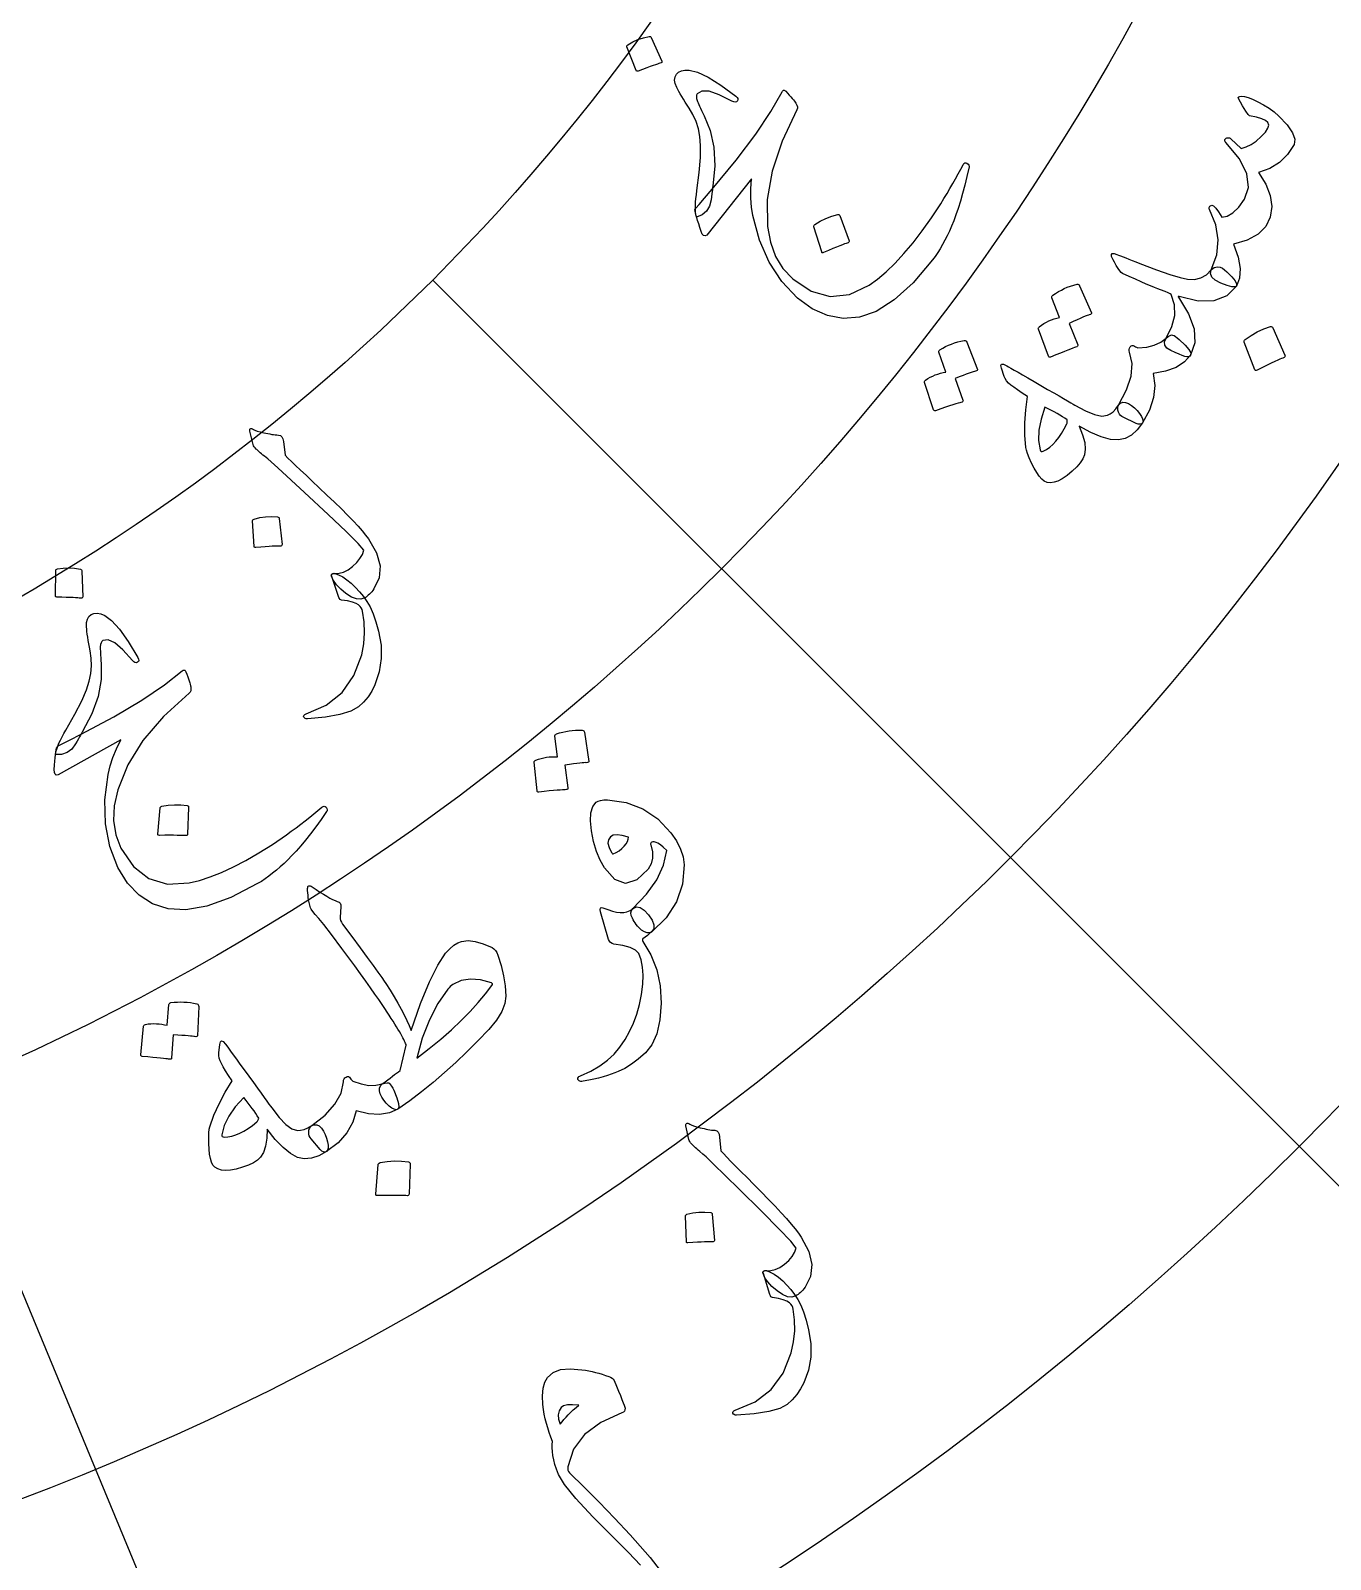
# Model space of a CAD drawing. Header units: millimetres. Extents: x -65 to 65, y -65 to 84.
# Drawn here: x 11.07 to 25.25, y -29.42 to -12.73 of the extents above; entities that cross this region are included whole.
import ezdxf

# ---------------------------------------------------------------- set-up
doc = ezdxf.new("R2010")
doc.units = ezdxf.units.MM
for name, color, linetype in [('ENGRAVE', 7, 'Continuous'), ('ENGRAVE_FINE', 8, 'Continuous'), ('GUIDE', 3, 'Continuous'), ('TEXT', 5, 'Continuous')]:
    doc.layers.add(name, color=color, linetype=linetype)

msp = doc.modelspace()

# ---------------------------------------------------------------- linework, layer by layer
at = {"layer": 'ENGRAVE'}
for radius in [57.525, 48.6086, 39.6922, 30.7759, 21.8595]:
    msp.add_circle((0, 0), radius, dxfattribs=at)
at = {"layer": 'ENGRAVE_FINE'}
for points in [[(21.7618, -21.7618), (15.457, -15.457)], [(11.7774, -28.4332), (8.3653, -20.1955)], [(28.0667, -28.0667), (21.7618, -21.7618)], [(15.1896, -36.6709), (11.7774, -28.4332)]]:
    msp.add_lwpolyline(points, dxfattribs=at)
for radius in [53.0668, 44.1504, 35.2341, 26.3177]:
    msp.add_circle((0, 0), radius, dxfattribs=at)
at = {"layer": 'GUIDE'}
msp.add_circle((0, 0), 59.475, dxfattribs=at)
at = {"layer": 'TEXT'}
for points in [[(17.5765, -12.9125), (17.5755, -12.9072), (17.5766, -12.9015), (17.5799, -12.8957), (17.5854, -12.8896), (17.6399, -12.8579), (17.6971, -12.832), (17.7568, -12.812), (17.8191, -12.7978), (17.8271, -12.7977), (17.8335, -12.7998), (17.8384, -12.804), (17.8418, -12.8104), (17.9574, -13.0684), (17.959, -13.0762), (17.9561, -13.0825), (17.9488, -13.0874), (17.9369, -13.091), (17.9267, -13.0941), (17.911, -13.0992), (17.8898, -13.1064), (17.8631, -13.1156), (17.8306, -13.1271), (17.7922, -13.1411), (17.7479, -13.1577), (17.6976, -13.1768), (17.6901, -13.1788), (17.6844, -13.1783), (17.6806, -13.1754), (17.6785, -13.1701)], [(18.3361, -14.7719), (18.3305, -14.743), (18.3268, -14.712), (18.325, -14.6791), (18.3251, -14.644), (18.3268, -14.6068), (18.3301, -14.5674), (18.3348, -14.5256), (18.341, -14.4815), (18.3657, -14.2849), (18.3788, -14.1211), (18.3813, -13.99), (18.3736, -13.8915), (18.3563, -13.807), (18.3309, -13.7272), (18.2975, -13.6518), (18.2561, -13.5811), (18.234, -13.5474), (18.2133, -13.5151), (18.1939, -13.484), (18.1758, -13.4541), (18.1592, -13.4259), (18.1443, -13.3998), (18.1312, -13.3757), (18.1199, -13.3536), (18.1036, -13.3114), (18.0977, -13.2736), (18.102, -13.2401), (18.1167, -13.2108), (18.1396, -13.1886), (18.1707, -13.1736), (18.2098, -13.1658), (18.2572, -13.1652), (18.3483, -13.1875), (18.4635, -13.2425), (18.6028, -13.3301), (18.7661, -13.4508), (18.7798, -13.463), (18.787, -13.4755), (18.7876, -13.488), (18.7817, -13.5008), (18.7712, -13.5106), (18.7578, -13.5146), (18.7418, -13.5128), (18.723, -13.5051), (18.5832, -13.4338), (18.4733, -13.3968), (18.3932, -13.394), (18.3428, -13.4255), (18.3366, -13.4385), (18.3343, -13.4548), (18.336, -13.4746), (18.3417, -13.4978), (18.3465, -13.5098), (18.3527, -13.5242), (18.3604, -13.5412), (18.3694, -13.5607), (18.3798, -13.5827), (18.3917, -13.6071), (18.4049, -13.6341), (18.4194, -13.6636), (18.4869, -13.8258), (18.5255, -14.0083), (18.5346, -14.2111), (18.5133, -14.4341), (18.5131, -14.4365), (18.5122, -14.4434), (18.5108, -14.455), (18.5089, -14.4713), (18.5063, -14.4922), (18.5032, -14.5177), (18.4995, -14.5479), (18.4951, -14.5827), (18.4781, -14.6503), (18.4458, -14.7045), (18.3984, -14.7451), (18.3361, -14.7719)], [(18.5083, -14.4668), (18.77, -14.1497), (18.983, -13.8653), (19.149, -13.6157), (19.2695, -13.4024), (19.273, -13.3957), (19.2771, -13.3907), (19.2818, -13.3872), (19.2871, -13.3854), (19.2927, -13.3853), (19.2984, -13.3869), (19.304, -13.3902), (19.3097, -13.3953), (19.3303, -13.4172), (19.349, -13.4376), (19.3657, -13.4565), (19.3807, -13.4738), (19.3937, -13.4896), (19.4049, -13.5039), (19.4142, -13.5166), (19.4216, -13.5278), (19.432, -13.5478), (19.4371, -13.5662), (19.437, -13.5828), (19.4316, -13.5978), (19.2699, -13.9415), (19.162, -14.2671), (19.1089, -14.5767), (19.1118, -14.8715), (19.1425, -15.0451), (19.1981, -15.1986), (19.2792, -15.3318), (19.3863, -15.4445), (19.5885, -15.5789), (19.7948, -15.6359), (20.0054, -15.6145), (20.2197, -15.5136), (20.3122, -15.4462), (20.4065, -15.3663), (20.5025, -15.2737), (20.6, -15.1684), (20.6989, -15.0507), (20.799, -14.9207), (20.9, -14.7786), (21.0017, -14.6242), (21.0363, -14.5682), (21.0699, -14.5129), (21.1024, -14.4582), (21.1338, -14.404), (21.1638, -14.3509), (21.1923, -14.299), (21.2193, -14.2485), (21.2447, -14.1994), (21.2533, -14.185), (21.2633, -14.1773), (21.2746, -14.1763), (21.2874, -14.1818), (21.2999, -14.1918), (21.3079, -14.2018), (21.3115, -14.2121), (21.3106, -14.2225), (21.2876, -14.3259), (21.2641, -14.4229), (21.2401, -14.5136), (21.2157, -14.5979), (21.1914, -14.6757), (21.1674, -14.747), (21.1437, -14.8117), (21.1206, -14.8699), (21.0963, -14.9229), (21.0717, -14.9739), (21.047, -15.0229), (21.022, -15.0699), (20.9964, -15.1148), (20.9697, -15.1577), (20.942, -15.1984), (20.9132, -15.237), (20.6992, -15.4875), (20.4937, -15.675), (20.2983, -15.8003), (20.1144, -15.8639), (19.9369, -15.8757), (19.7648, -15.8443), (19.5983, -15.7703), (19.437, -15.6544), (19.2661, -15.4744), (19.1287, -15.2638), (19.0239, -15.0235), (18.9502, -14.754), (18.9363, -14.6613), (18.9295, -14.5636), (18.9297, -14.4611), (18.9368, -14.3538), (18.4483, -14.9662), (18.4301, -14.9757), (18.4139, -14.9727), (18.3996, -14.9571), (18.3871, -14.9291), (18.3727, -14.8836), (18.3597, -14.8426), (18.3484, -14.806), (18.3386, -14.7739), (18.3305, -14.7463), (18.3244, -14.7234), (18.3202, -14.7052), (18.318, -14.6916), (18.3296, -14.6742), (18.3653, -14.6311), (18.425, -14.562), (18.5083, -14.4668)], [(24.2494, -13.4757), (24.2484, -13.4662), (24.2545, -13.4591), (24.2675, -13.4543), (24.2875, -13.4518), (24.3179, -13.4541), (24.357, -13.4647), (24.405, -13.4838), (24.4617, -13.5113), (24.5249, -13.5449), (24.5841, -13.582), (24.6393, -13.6226), (24.6905, -13.6667), (24.7833, -13.7646), (24.8421, -13.8491), (24.8667, -13.9202), (24.8573, -13.9777), (24.7871, -14.0866), (24.6989, -14.174), (24.5928, -14.2396), (24.4691, -14.2834), (24.55, -14.4103), (24.5984, -14.5338), (24.6144, -14.6537), (24.598, -14.7699), (24.5479, -14.8723), (24.4642, -14.9559), (24.347, -15.0202), (24.1968, -15.0649), (24.2473, -15.2084), (24.2695, -15.3326), (24.2634, -15.4373), (24.2293, -15.5223), (24.2112, -15.5322), (24.1768, -15.5304), (24.1261, -15.5171), (24.0592, -15.4922), (23.9983, -15.4596), (23.9606, -15.4244), (23.9461, -15.3866), (23.9547, -15.3464), (24.0136, -15.1834), (24.0299, -15.0191), (24.0037, -14.8541), (23.9351, -14.6887), (23.9313, -14.6797), (23.9297, -14.6715), (23.9302, -14.6642), (23.9329, -14.6576), (23.9382, -14.6507), (23.9445, -14.6456), (23.9519, -14.6422), (23.9604, -14.6405), (23.9788, -14.6477), (24.0029, -14.6717), (24.0326, -14.7125), (24.0679, -14.7702), (24.1286, -14.7601), (24.1904, -14.7243), (24.2534, -14.6629), (24.3173, -14.5757), (24.362, -14.4463), (24.3432, -14.2994), (24.2608, -14.1358), (24.1146, -13.9558), (24.107, -13.9467), (24.1027, -13.9385), (24.1015, -13.931), (24.1035, -13.9244), (24.1093, -13.9161), (24.116, -13.9099), (24.1236, -13.9057), (24.1322, -13.9037), (24.1422, -13.9043), (24.1514, -13.9065), (24.1597, -13.9102), (24.1671, -13.9155), (24.281, -14.0228), (24.3347, -14.0049), (24.3887, -13.9772), (24.4431, -13.9396), (24.4977, -13.8921), (24.5441, -13.8419), (24.5719, -13.7994), (24.5812, -13.7648), (24.572, -13.7381), (24.5469, -13.717), (24.5053, -13.6977), (24.4472, -13.68), (24.3727, -13.6638), (24.3566, -13.6504), (24.3307, -13.6145), (24.295, -13.5563), (24.2494, -13.4757)], [(19.6156, -14.8767), (19.6149, -14.8709), (19.6165, -14.8648), (19.6205, -14.8583), (19.6267, -14.8514), (19.6862, -14.8147), (19.7479, -14.7841), (19.8119, -14.7597), (19.8781, -14.7415), (19.8864, -14.7411), (19.893, -14.7431), (19.8978, -14.7474), (19.9008, -14.7541), (20.0016, -15.0283), (20.0027, -15.0366), (19.9992, -15.0436), (19.9912, -15.0493), (19.9786, -15.0536), (19.9677, -15.0574), (19.9508, -15.0636), (19.9281, -15.0723), (19.8995, -15.0835), (19.8647, -15.0974), (19.8234, -15.1143), (19.7758, -15.1342), (19.7217, -15.1571), (19.7137, -15.1595), (19.7078, -15.1593), (19.704, -15.1563), (19.7023, -15.1507)], [(22.9846, -15.3857), (22.9717, -15.376), (22.9562, -15.3581), (22.9379, -15.332), (22.917, -15.2977), (22.8981, -15.2635), (22.8832, -15.2357), (22.8722, -15.2142), (22.8651, -15.1992), (22.8647, -15.1793), (22.8742, -15.1691), (22.8935, -15.1686), (22.9227, -15.1779), (22.9417, -15.1855), (22.9645, -15.1943), (22.9911, -15.2044), (23.0216, -15.2156), (23.0554, -15.2282), (23.0923, -15.2425), (23.1321, -15.2585), (23.1748, -15.2761), (23.3563, -15.3448), (23.5035, -15.3962), (23.6163, -15.4307), (23.6946, -15.4483), (23.7725, -15.4495), (23.8419, -15.4329), (23.9026, -15.3985), (23.9547, -15.3464), (23.9693, -15.3312), (23.9861, -15.3207), (24.0054, -15.3151), (24.0269, -15.3141), (24.0518, -15.318), (24.0761, -15.328), (24.0997, -15.3441), (24.1226, -15.3663), (24.1776, -15.4216), (24.2137, -15.4661), (24.2309, -15.4997), (24.2293, -15.5223), (24.1231, -15.629), (23.9833, -15.684), (23.8103, -15.687), (23.6046, -15.6381), (23.5968, -15.6371), (23.5927, -15.6379), (23.5923, -15.6407), (23.5955, -15.6453), (23.7065, -15.8252), (23.7657, -15.9908), (23.7731, -16.1415), (23.729, -16.2769), (23.7191, -16.289), (23.7052, -16.2955), (23.6875, -16.2965), (23.6658, -16.292), (23.6374, -16.2818), (23.6024, -16.2675), (23.5608, -16.2492), (23.5127, -16.2269), (23.4697, -16.1994), (23.4466, -16.1679), (23.4434, -16.1322), (23.46, -16.0924), (23.5247, -15.9659), (23.5555, -15.8438), (23.5525, -15.7266), (23.516, -15.6144), (23.5069, -15.6067), (23.4848, -15.5958), (23.4496, -15.5817), (23.4013, -15.5643), (23.3714, -15.5536), (23.3352, -15.5393), (23.2925, -15.5217), (23.2435, -15.5005), (23.1881, -15.4761), (23.1265, -15.4489), (23.0587, -15.4187), (22.9846, -15.3857)], [(22.214, -15.65), (22.2128, -15.6438), (22.2141, -15.6372), (22.2179, -15.6302), (22.2242, -15.6229), (22.255, -15.6023), (22.2862, -15.5834), (22.3179, -15.5661), (22.3501, -15.5504), (22.383, -15.5363), (22.4171, -15.5237), (22.4523, -15.5126), (22.4887, -15.503), (22.4979, -15.5028), (22.5058, -15.5053), (22.5124, -15.5106), (22.5175, -15.5187), (22.6468, -15.8154), (22.6471, -15.8214), (22.6432, -15.827), (22.635, -15.8324), (22.6225, -15.8376), (22.6126, -15.8401), (22.5978, -15.8452), (22.5781, -15.8529), (22.5537, -15.8631), (22.524, -15.876), (22.4889, -15.8914), (22.4482, -15.9094), (22.4021, -15.9299), (22.4974, -16.1643), (22.4991, -16.1732), (22.4957, -16.1807), (22.4872, -16.1866), (22.4736, -16.1912), (22.4619, -16.1951), (22.4438, -16.2016), (22.4194, -16.2106), (22.3886, -16.2222), (22.3512, -16.2367), (22.307, -16.2543), (22.256, -16.2751), (22.198, -16.299), (22.1903, -16.3003), (22.1845, -16.299), (22.1805, -16.2953), (22.1784, -16.289), (22.0667, -15.9933), (22.0656, -15.9871), (22.067, -15.9805), (22.0709, -15.9735), (22.0773, -15.9663), (22.1025, -15.9482), (22.1285, -15.9317), (22.1552, -15.9168), (22.1827, -15.9035), (22.2108, -15.8917), (22.2394, -15.8812), (22.2683, -15.8721), (22.2976, -15.8643)], [(24.3142, -16.1353), (24.313, -16.1289), (24.3144, -16.1219), (24.3183, -16.1143), (24.3248, -16.1062), (24.3889, -16.0609), (24.4559, -16.0224), (24.5259, -15.9906), (24.5989, -15.9657), (24.6082, -15.9647), (24.6157, -15.9664), (24.6214, -15.971), (24.6253, -15.9783), (24.7581, -16.2786), (24.7599, -16.2878), (24.7565, -16.2958), (24.7479, -16.3027), (24.7341, -16.3085), (24.7221, -16.3135), (24.7037, -16.3216), (24.6788, -16.3329), (24.6475, -16.3474), (24.6095, -16.3653), (24.5645, -16.3871), (24.5125, -16.4128), (24.4535, -16.4421), (24.4448, -16.4454), (24.4381, -16.4455), (24.4336, -16.4425), (24.4312, -16.4363)], [(20.9809, -16.2459), (20.9799, -16.2397), (20.9814, -16.2333), (20.9854, -16.2267), (20.9919, -16.2198), (21.0231, -16.2013), (21.0546, -16.1844), (21.0866, -16.1691), (21.119, -16.1555), (21.1522, -16.1435), (21.1864, -16.133), (21.2216, -16.124), (21.2579, -16.1167), (21.2671, -16.1169), (21.2749, -16.1198), (21.2812, -16.1254), (21.286, -16.1336), (21.4042, -16.4328), (21.4043, -16.4386), (21.4002, -16.444), (21.3919, -16.4488), (21.3794, -16.4532), (21.3694, -16.4552), (21.3546, -16.4594), (21.3349, -16.4659), (21.3103, -16.4746), (21.2804, -16.4855), (21.2451, -16.4987), (21.2043, -16.5142), (21.1579, -16.5318), (21.2445, -16.7678), (21.2458, -16.7767), (21.2422, -16.7838), (21.2336, -16.7892), (21.22, -16.7929), (21.2082, -16.7961), (21.1901, -16.8015), (21.1656, -16.8091), (21.1347, -16.8187), (21.0972, -16.8309), (21.0528, -16.8458), (21.0016, -16.8634), (20.9434, -16.8837), (20.9357, -16.8845), (20.93, -16.883), (20.9262, -16.8791), (20.9243, -16.8728), (20.8235, -16.5755), (20.8226, -16.5693), (20.8242, -16.5629), (20.8283, -16.5563), (20.8349, -16.5495), (20.8605, -16.5331), (20.8868, -16.5183), (20.9138, -16.5051), (20.9414, -16.4936), (20.9697, -16.4835), (20.9983, -16.4748), (21.0272, -16.4674), (21.0565, -16.4614)], [(23.46, -16.0924), (23.4841, -16.0737), (23.5042, -16.0616), (23.5203, -16.0561), (23.5323, -16.0574), (23.5473, -16.0643), (23.5643, -16.0748), (23.5832, -16.0888), (23.6041, -16.1064), (23.6682, -16.1672), (23.7104, -16.2159), (23.7306, -16.2525), (23.729, -16.2769), (23.6608, -16.3516), (23.5697, -16.4102), (23.4558, -16.4525), (23.3194, -16.4783), (23.3367, -16.607), (23.3235, -16.7396), (23.2797, -16.8759), (23.2051, -17.0155), (23.1923, -17.0271), (23.176, -17.0321), (23.1562, -17.0304), (23.1328, -17.0221), (22.9927, -16.9556), (22.9771, -16.9482), (22.9632, -16.9362), (22.9508, -16.9197), (22.9402, -16.8986), (22.9342, -16.8792), (22.9326, -16.86), (22.9352, -16.8412), (22.9421, -16.8226), (23.0291, -16.6569), (23.0781, -16.5049), (23.0895, -16.3672), (23.0634, -16.2439), (23.0588, -16.2284), (23.0582, -16.2136), (23.0616, -16.1993), (23.069, -16.1856), (23.0789, -16.1751), (23.0897, -16.1702), (23.1016, -16.171), (23.1145, -16.1775), (23.1259, -16.1849), (23.1363, -16.1906), (23.1458, -16.1944), (23.1543, -16.1965), (23.2494, -16.1881), (23.3321, -16.1679), (23.4023, -16.136), (23.46, -16.0924)], [(21.6644, -16.4204), (21.6587, -16.3903), (21.6663, -16.3757), (21.6872, -16.3767), (21.7213, -16.3931), (21.7407, -16.4047), (21.7677, -16.4204), (21.8024, -16.4402), (21.8448, -16.4642), (21.8951, -16.4927), (21.9535, -16.5261), (22.0201, -16.5646), (22.0948, -16.608), (22.1684, -16.6506), (22.2342, -16.6887), (22.2924, -16.7224), (22.3428, -16.7516), (22.3853, -16.7763), (22.4197, -16.7963), (22.446, -16.8116), (22.4642, -16.8223), (22.5811, -16.8865), (22.6793, -16.9264), (22.759, -16.9419), (22.8201, -16.9331), (22.852, -16.9185), (22.883, -16.8953), (22.913, -16.8633), (22.9421, -16.8226), (22.9634, -16.8015), (22.9883, -16.7916), (23.0169, -16.7929), (23.049, -16.8052), (23.0833, -16.8263), (23.1153, -16.8513), (23.1449, -16.8803), (23.1721, -16.9133), (23.1926, -16.9451), (23.2049, -16.9728), (23.2091, -16.9962), (23.2051, -17.0155), (23.1468, -17.0932), (23.0831, -17.1502), (23.0143, -17.1865), (22.9405, -17.202), (22.8534, -17.1961), (22.753, -17.1694), (22.6392, -17.122), (22.5121, -17.0538), (22.5501, -17.1473), (22.5724, -17.2304), (22.5793, -17.3032), (22.5706, -17.3654), (22.5524, -17.4072), (22.5239, -17.4511), (22.4852, -17.4969), (22.4362, -17.5446), (22.3797, -17.591), (22.328, -17.6265), (22.2813, -17.6513), (22.2396, -17.6652), (22.1979, -17.67), (22.1613, -17.6661), (22.13, -17.6534), (22.1039, -17.632), (22.0763, -17.5991), (22.0487, -17.5589), (22.0212, -17.5112), (21.9938, -17.4561), (21.9679, -17.3987), (21.9486, -17.3512), (21.9359, -17.3135), (21.9298, -17.2858), (21.9209, -17.1519), (21.9211, -17.0146), (21.9303, -16.8738), (21.9484, -16.7295), (21.8903, -16.691), (21.8405, -16.6573), (21.7991, -16.6282), (21.7661, -16.6039), (21.74, -16.5814), (21.7191, -16.558), (21.7035, -16.5336), (21.6931, -16.5084)], [(22.1394, -16.8435), (22.0962, -16.9743), (22.0726, -17.0957), (22.0688, -17.2081), (22.0849, -17.3113), (22.0902, -17.3215), (22.0978, -17.3272), (22.1078, -17.3284), (22.1202, -17.3251), (22.1562, -17.3053), (22.1912, -17.2805), (22.225, -17.2508), (22.2577, -17.2162), (22.2893, -17.1767), (22.3196, -17.1322), (22.3487, -17.0828), (22.3766, -17.0285), (22.3799, -17.0193), (22.3816, -17.0084), (22.3819, -16.9958), (22.3805, -16.9814), (22.3556, -16.9652), (22.3292, -16.9487), (22.3013, -16.9319), (22.2719, -16.9148), (22.241, -16.8974), (22.2086, -16.8797), (22.1748, -16.8618), (22.1394, -16.8435)], [(13.4666, -17.0819), (13.4731, -17.0788), (13.4811, -17.0787), (13.4904, -17.0816), (13.5012, -17.0875), (13.5176, -17.0963), (13.542, -17.1055), (13.5742, -17.1151), (13.6145, -17.1251), (13.6368, -17.1295), (13.6586, -17.1337), (13.6796, -17.1377), (13.7, -17.1414), (13.7198, -17.1445), (13.7389, -17.1469), (13.7574, -17.1484), (13.7753, -17.1492), (13.7951, -17.1544), (13.8108, -17.1682), (13.8222, -17.1905), (13.8294, -17.2214), (13.8466, -17.3685), (13.8769, -17.4), (13.9149, -17.4377), (13.9606, -17.4816), (14.0139, -17.5317), (14.0748, -17.5887), (14.1431, -17.6532), (14.2188, -17.7252), (14.3018, -17.8047), (14.385, -17.883), (14.4606, -17.956), (14.5286, -18.0237), (14.589, -18.0863), (14.6418, -18.1436), (14.6872, -18.1954), (14.7252, -18.2418), (14.7558, -18.2829), (14.8432, -18.4358), (14.8824, -18.5779), (14.873, -18.709), (14.8148, -18.829), (14.8032, -18.8455), (14.7914, -18.8607), (14.7793, -18.8745), (14.7669, -18.887), (14.7544, -18.8983), (14.7418, -18.9086), (14.7293, -18.9179), (14.7167, -18.9262), (14.6745, -18.9413), (14.626, -18.9384), (14.5714, -18.9172), (14.5106, -18.8778), (14.4529, -18.83), (14.4075, -18.7834), (14.3743, -18.7381), (14.3532, -18.6941), (14.3509, -18.6852), (14.3507, -18.6777), (14.3526, -18.6717), (14.3567, -18.667), (14.3632, -18.663), (14.3701, -18.6608), (14.3773, -18.6603), (14.3849, -18.6616), (14.4349, -18.6583), (14.4845, -18.6446), (14.5336, -18.6203), (14.5823, -18.5856), (14.6275, -18.5418), (14.6632, -18.4972), (14.6894, -18.4517), (14.7061, -18.4054), (14.6426, -18.3319), (14.513, -18.203), (14.3177, -18.0182), (14.0577, -17.7768), (13.7682, -17.5087), (13.73, -17.4729), (13.6929, -17.4398), (13.657, -17.4093), (13.6223, -17.3815), (13.6046, -17.3679), (13.5888, -17.3552), (13.5748, -17.3432), (13.5626, -17.3321), (13.5522, -17.3223), (13.5433, -17.3141), (13.5359, -17.3075), (13.53, -17.3025), (13.5181, -17.2903), (13.5089, -17.278), (13.5026, -17.2656), (13.4989, -17.2531), (13.4602, -17.1074), (13.4595, -17.099), (13.4603, -17.092), (13.4627, -17.0863), (13.4666, -17.0819)], [(13.491, -18.0861), (13.4917, -18.0806), (13.4946, -18.0755), (13.4996, -18.0707), (13.5069, -18.0663), (13.5699, -18.0507), (13.6336, -18.0415), (13.698, -18.0387), (13.7631, -18.0423), (13.7708, -18.0445), (13.7764, -18.0483), (13.7799, -18.0538), (13.7812, -18.0609), (13.8125, -18.3444), (13.8116, -18.3524), (13.8069, -18.3577), (13.7982, -18.3605), (13.7856, -18.3606), (13.7747, -18.3608), (13.7578, -18.3613), (13.7349, -18.3624), (13.706, -18.3639), (13.6708, -18.366), (13.6291, -18.3689), (13.5807, -18.3726), (13.5258, -18.3771), (13.5179, -18.3769), (13.5126, -18.3749), (13.5097, -18.371), (13.5093, -18.3652)], [(11.3441, -18.6273), (11.3452, -18.622), (11.3484, -18.6172), (11.3537, -18.613), (11.3611, -18.6095), (11.4236, -18.6009), (11.4863, -18.5987), (11.5491, -18.6029), (11.6122, -18.6135), (11.6196, -18.6165), (11.6247, -18.6208), (11.6277, -18.6266), (11.6284, -18.6338), (11.6371, -18.9164), (11.6356, -18.9241), (11.6306, -18.9289), (11.6219, -18.9307), (11.6096, -18.9295), (11.599, -18.9284), (11.5825, -18.9272), (11.5601, -18.9257), (11.5319, -18.9241), (11.4976, -18.9224), (11.4567, -18.9208), (11.4094, -18.9193), (11.3556, -18.9178), (11.348, -18.9168), (11.3429, -18.9142), (11.3404, -18.91), (11.3405, -18.9043)], [(14.3874, -18.6596), (14.4304, -18.674), (14.475, -18.6968), (14.5212, -18.728), (14.5689, -18.7677), (14.6151, -18.8121), (14.6589, -18.8599), (14.7003, -18.9111), (14.7392, -18.9658), (14.7732, -19.0256), (14.8057, -19.0997), (14.8367, -19.1882), (14.866, -19.2913), (14.8935, -19.442), (14.8961, -19.5898), (14.8736, -19.7343), (14.8258, -19.8756), (14.7923, -19.9434), (14.7511, -20.0062), (14.7023, -20.0638), (14.6458, -20.1162), (14.5648, -20.1629), (14.4447, -20.2008), (14.286, -20.2293), (14.0889, -20.2478), (14.0758, -20.2466), (14.065, -20.2428), (14.0565, -20.2365), (14.0503, -20.2275), (14.0481, -20.2178), (14.0517, -20.2089), (14.061, -20.201), (14.076, -20.194), (14.2931, -20.0992), (14.4672, -19.9593), (14.5971, -19.7755), (14.6818, -19.5488), (14.7048, -19.4281), (14.7142, -19.3082), (14.71, -19.1893), (14.6924, -19.0713), (14.6871, -19.0537), (14.678, -19.0366), (14.6651, -19.0198), (14.6484, -19.0035), (14.6212, -18.9863), (14.581, -18.972), (14.5276, -18.9607), (14.4612, -18.9522), (14.4527, -18.9493), (14.4451, -18.9431), (14.4387, -18.9337), (14.4332, -18.9208), (14.3557, -18.6921), (14.3534, -18.6832), (14.3532, -18.6758), (14.3552, -18.6697), (14.3592, -18.6651), (14.3657, -18.6611), (14.3726, -18.6588), (14.3798, -18.6583), (14.3874, -18.6596)], [(11.3394, -20.6358), (11.3453, -20.607), (11.3537, -20.577), (11.3645, -20.5458), (11.3779, -20.5134), (11.3936, -20.4797), (11.4117, -20.4444), (11.4319, -20.4076), (11.4545, -20.3692), (11.5521, -20.1967), (11.6265, -20.0502), (11.6786, -19.9299), (11.709, -19.8359), (11.7251, -19.7512), (11.732, -19.6677), (11.7297, -19.5853), (11.7184, -19.5041), (11.7108, -19.4646), (11.7039, -19.4268), (11.6978, -19.3906), (11.6924, -19.3561), (11.6878, -19.3238), (11.684, -19.2939), (11.681, -19.2666), (11.6789, -19.2419), (11.6799, -19.1968), (11.6888, -19.1595), (11.7056, -19.1302), (11.7303, -19.1087), (11.76, -19.0968), (11.7944, -19.0947), (11.8336, -19.1024), (11.8775, -19.1199), (11.9533, -19.1752), (12.039, -19.2698), (12.1345, -19.4039), (12.2396, -19.5775), (12.2476, -19.5941), (12.2496, -19.6084), (12.2454, -19.6202), (12.2351, -19.6297), (12.2215, -19.6348), (12.2077, -19.6335), (12.1936, -19.6257), (12.1791, -19.6114), (12.0769, -19.4924), (11.9894, -19.4163), (11.9164, -19.3833), (11.8577, -19.3932), (11.847, -19.4028), (11.8387, -19.4171), (11.8328, -19.4361), (11.8292, -19.4597), (11.8291, -19.4726), (11.8294, -19.4883), (11.83, -19.5069), (11.8309, -19.5283), (11.8322, -19.5526), (11.8338, -19.5798), (11.8358, -19.6098), (11.8381, -19.6426), (11.8388, -19.8183), (11.8051, -20.0017), (11.7363, -20.1927), (11.6318, -20.3909), (11.6307, -20.3929), (11.6273, -20.3991), (11.6216, -20.4093), (11.6136, -20.4235), (11.6033, -20.4419), (11.5907, -20.4643), (11.5757, -20.4908), (11.5584, -20.5214), (11.517, -20.5774), (11.4665, -20.6153), (11.4073, -20.6347), (11.3394, -20.6358)], [(11.6148, -20.4192), (11.9773, -20.2255), (12.2825, -20.0435), (12.531, -19.8757), (12.7236, -19.7243), (12.7294, -19.7195), (12.7351, -19.7164), (12.7408, -19.715), (12.7463, -19.7153), (12.7516, -19.7173), (12.7562, -19.721), (12.7602, -19.7262), (12.7635, -19.733), (12.7742, -19.7611), (12.7837, -19.7871), (12.792, -19.8109), (12.7992, -19.8327), (12.8053, -19.8522), (12.8102, -19.8697), (12.8139, -19.885), (12.8165, -19.8982), (12.8185, -19.9206), (12.8163, -19.9395), (12.8098, -19.9549), (12.7992, -19.9667), (12.5189, -20.223), (12.2952, -20.4832), (12.1284, -20.7493), (12.019, -21.023), (11.9813, -21.1952), (11.9743, -21.3583), (11.9987, -21.5124), (12.0549, -21.6574), (12.1908, -21.8585), (12.3599, -21.9897), (12.5628, -22.05), (12.7994, -22.0382), (12.9105, -22.0111), (13.0282, -21.973), (13.1522, -21.9239), (13.2824, -21.8636), (13.4186, -21.7924), (13.5606, -21.7103), (13.7081, -21.6172), (13.8609, -21.5131), (13.9142, -21.4745), (13.9663, -21.4361), (14.0171, -21.3979), (14.0668, -21.3597), (14.1148, -21.322), (14.1608, -21.2849), (14.205, -21.2485), (14.2471, -21.2127), (14.2606, -21.2027), (14.2728, -21.1993), (14.2837, -21.2027), (14.2933, -21.2127), (14.3011, -21.2266), (14.3047, -21.239), (14.3041, -21.2498), (14.2993, -21.2591), (14.2388, -21.346), (14.1801, -21.4268), (14.1234, -21.5015), (14.0688, -21.5702), (14.0167, -21.6329), (13.9674, -21.6897), (13.9209, -21.7406), (13.8774, -21.7856), (13.8347, -21.8254), (13.7926, -21.8632), (13.7511, -21.8991), (13.7101, -21.933), (13.6694, -21.9649), (13.6284, -21.9943), (13.5873, -22.0214), (13.5459, -22.0462), (13.2528, -22.1964), (12.9913, -22.2918), (12.763, -22.3333), (12.5688, -22.3222), (12.4001, -22.2655), (12.2529, -22.1711), (12.127, -22.0393), (12.0219, -21.8708), (11.9323, -21.6392), (11.8854, -21.3923), (11.8798, -21.1302), (11.9142, -20.8529), (11.9366, -20.7618), (11.9674, -20.669), (12.0066, -20.5742), (12.054, -20.4776), (11.3693, -20.8582), (11.3489, -20.8601), (11.335, -20.8512), (11.3277, -20.8313), (11.3268, -20.8006), (11.3308, -20.7531), (11.3344, -20.7102), (11.3378, -20.6721), (11.341, -20.6387), (11.344, -20.6101), (11.3471, -20.5866), (11.3501, -20.5681), (11.3532, -20.5547), (11.3705, -20.543), (11.42, -20.5167), (11.5014, -20.4756), (11.6148, -20.4192)], [(16.7912, -20.4346), (16.7916, -20.4284), (16.7945, -20.4225), (16.7999, -20.4169), (16.8077, -20.4117), (16.8421, -20.4006), (16.8765, -20.3912), (16.911, -20.3835), (16.9456, -20.3775), (16.9805, -20.3732), (17.0161, -20.3706), (17.0524, -20.3698), (17.0894, -20.3707), (17.0983, -20.373), (17.1052, -20.3776), (17.1101, -20.3844), (17.113, -20.3935), (17.1621, -20.7111), (17.1609, -20.7168), (17.1558, -20.7211), (17.1466, -20.724), (17.1335, -20.7255), (17.1234, -20.7251), (17.108, -20.7259), (17.0874, -20.7278), (17.0615, -20.7308), (17.0301, -20.7348), (16.9928, -20.7398), (16.9496, -20.7457), (16.9006, -20.7525), (16.9329, -21.0015), (16.9322, -21.0105), (16.9271, -21.0166), (16.9175, -21.02), (16.9035, -21.0205), (16.8913, -21.021), (16.8725, -21.0222), (16.847, -21.0241), (16.8148, -21.0266), (16.7756, -21.03), (16.7292, -21.0346), (16.6753, -21.0403), (16.6142, -21.0471), (16.6066, -21.0462), (16.6014, -21.0434), (16.5985, -21.0387), (16.598, -21.0322), (16.5654, -20.7202), (16.5659, -20.714), (16.5689, -20.7082), (16.5743, -20.7026), (16.5823, -20.6975), (16.6108, -20.6872), (16.6396, -20.6787), (16.6688, -20.6719), (16.6983, -20.6669), (16.728, -20.6634), (16.7577, -20.6613), (16.7875, -20.6606), (16.8174, -20.6613)], [(12.4829, -21.2195), (12.4845, -21.2139), (12.4883, -21.2088), (12.4944, -21.2043), (12.5027, -21.2003), (12.5718, -21.1889), (12.6405, -21.1841), (12.7089, -21.1859), (12.7771, -21.1942), (12.7849, -21.197), (12.7903, -21.2013), (12.793, -21.2072), (12.7933, -21.2145), (12.7823, -21.5065), (12.7801, -21.5146), (12.7742, -21.5197), (12.7646, -21.5219), (12.7513, -21.5211), (12.7398, -21.5205), (12.7218, -21.5198), (12.6975, -21.5193), (12.6668, -21.5187), (12.6293, -21.5183), (12.5848, -21.5182), (12.5331, -21.5185), (12.4744, -21.5191), (12.4661, -21.5184), (12.4607, -21.5159), (12.4583, -21.5117), (12.4588, -21.5058)], [(17.2401, -21.1583), (17.2612, -21.1458), (17.2888, -21.1373), (17.3232, -21.1326), (17.3641, -21.1318), (17.5667, -21.1601), (17.7498, -21.2287), (17.9131, -21.3383), (18.0563, -21.4896), (18.1175, -21.5796), (18.1622, -21.668), (18.1905, -21.7548), (18.2023, -21.84), (18.1843, -22.0505), (18.1185, -22.2436), (18.0048, -22.4186), (17.8436, -22.5745), (17.8227, -22.5844), (17.7979, -22.584), (17.7693, -22.5734), (17.7367, -22.5527), (17.7205, -22.5397), (17.7053, -22.5255), (17.6911, -22.5098), (17.6779, -22.4928), (17.6658, -22.4753), (17.6547, -22.4581), (17.6447, -22.4411), (17.6359, -22.4245), (17.6238, -22.3931), (17.6206, -22.365), (17.6265, -22.3402), (17.6413, -22.3186), (17.7917, -22.1624), (17.9033, -22.004), (17.9762, -21.8443), (18.0105, -21.6837), (17.9732, -21.6484), (17.9416, -21.622), (17.9156, -21.6044), (17.8951, -21.5957), (17.8749, -21.5904), (17.8591, -21.5891), (17.8478, -21.5917), (17.8409, -21.5983), (17.8373, -21.6042), (17.8353, -21.6099), (17.835, -21.6155), (17.8362, -21.6209), (17.8549, -21.6983), (17.8567, -21.7684), (17.8416, -21.831), (17.8098, -21.8862), (17.6836, -22.0055), (17.5614, -22.0432), (17.4442, -21.9995), (17.3319, -21.8749), (17.2835, -21.7907), (17.244, -21.6949), (17.2131, -21.5874), (17.1908, -21.4684), (17.1798, -21.3593), (17.1843, -21.2713), (17.2044, -21.2043), (17.2401, -21.1583)], [(17.3959, -21.536), (17.3747, -21.5662), (17.3698, -21.6047), (17.3813, -21.6515), (17.4092, -21.7067), (17.4153, -21.714), (17.4201, -21.7188), (17.4235, -21.7213), (17.4256, -21.7214), (17.4593, -21.7056), (17.4908, -21.6864), (17.5201, -21.6636), (17.5471, -21.6374), (17.5683, -21.6111), (17.5829, -21.5861), (17.591, -21.5623), (17.5925, -21.5397), (17.5245, -21.52), (17.4691, -21.5128), (17.4262, -21.5181), (17.3959, -21.536)], [(14.0912, -22.0989), (14.093, -22.0867), (14.0957, -22.0777), (14.0995, -22.0718), (14.1042, -22.069), (14.1115, -22.0682), (14.1198, -22.0699), (14.1292, -22.074), (14.1398, -22.0807), (14.1843, -22.1103), (14.226, -22.1374), (14.2648, -22.1619), (14.3009, -22.184), (14.3341, -22.203), (14.3643, -22.2185), (14.3915, -22.2306), (14.4158, -22.2392), (14.4346, -22.247), (14.4474, -22.2597), (14.4543, -22.2774), (14.4552, -22.3), (14.4467, -22.4134), (14.4478, -22.4313), (14.4526, -22.4495), (14.4612, -22.4679), (14.4735, -22.4867), (14.5755, -22.6243), (14.6652, -22.7458), (14.7424, -22.851), (14.8071, -22.9399), (14.8596, -23.0128), (14.9003, -23.0696), (14.929, -23.1104), (14.9458, -23.1351), (14.993, -23.2097), (15.0365, -23.2814), (15.0763, -23.3501), (15.1122, -23.4159), (15.1445, -23.4786), (15.1734, -23.5382), (15.1988, -23.5945), (15.2208, -23.6477), (15.324, -23.3559), (15.4203, -23.1184), (15.5113, -22.935), (15.5983, -22.8057), (15.6426, -22.7566), (15.6865, -22.7187), (15.73, -22.692), (15.7731, -22.6764), (15.8433, -22.6677), (15.922, -22.6762), (16.0092, -22.7018), (16.105, -22.7445), (16.1242, -22.7572), (16.1413, -22.7754), (16.1561, -22.7991), (16.1687, -22.8282), (16.2037, -22.9399), (16.2298, -23.0512), (16.2468, -23.1622), (16.2548, -23.2727), (16.2443, -23.3546), (16.21, -23.4429), (16.1517, -23.5375), (16.0694, -23.6381), (15.9511, -23.7619), (15.8311, -23.8816), (15.7093, -23.9972), (15.5858, -24.1088), (15.4608, -24.2159), (15.3343, -24.3182), (15.2066, -24.4158), (15.0776, -24.5085), (15.0598, -24.5137), (15.0379, -24.5095), (15.0121, -24.4962), (14.9822, -24.4735), (14.9496, -24.4433), (14.9225, -24.4113), (14.9008, -24.3776), (14.8845, -24.3421), (14.8757, -24.3079), (14.8765, -24.278), (14.8868, -24.2523), (14.9067, -24.2307), (14.9375, -24.2093), (14.9664, -24.1886), (14.9932, -24.1685), (15.018, -24.1491), (15.041, -24.1308), (15.0625, -24.1139), (15.0824, -24.0985), (15.1009, -24.0846), (15.1692, -23.8098), (15.1662, -23.8017), (15.1618, -23.7914), (15.1561, -23.7791), (15.1491, -23.7647), (15.1407, -23.7481), (15.131, -23.7295), (15.1199, -23.7087), (15.1075, -23.6859), (15.0936, -23.6613), (15.0783, -23.6352), (15.0615, -23.6076), (15.0433, -23.5785), (15.0238, -23.5481), (15.0036, -23.5163), (14.9824, -23.4832), (14.9604, -23.4487), (14.9352, -23.41), (14.9043, -23.3641), (14.8679, -23.3111), (14.8258, -23.2509), (14.7783, -23.1839), (14.7258, -23.1105), (14.6681, -23.0306), (14.6054, -22.9444), (14.4659, -22.7531), (14.3541, -22.6027), (14.2701, -22.4932), (14.2137, -22.4247), (14.176, -22.3815), (14.1481, -22.3483), (14.13, -22.3249), (14.1217, -22.3113), (14.1144, -22.2806), (14.1083, -22.2512), (14.1032, -22.2233), (14.0994, -22.1968), (14.0963, -22.1713), (14.094, -22.1465), (14.0923, -22.1224), (14.0912, -22.0989)], [(17.376, -22.6539), (17.289, -22.3549), (17.2848, -22.3289), (17.2874, -22.3126), (17.2969, -22.3059), (17.3132, -22.3087), (17.3684, -22.33), (17.4185, -22.3461), (17.4635, -22.357), (17.5034, -22.3626), (17.5412, -22.3612), (17.5773, -22.353), (17.6117, -22.338), (17.6442, -22.3164), (17.6806, -22.3003), (17.7208, -22.3066), (17.7647, -22.3353), (17.8125, -22.3864), (17.8519, -22.4448), (17.8707, -22.4953), (17.8689, -22.5377), (17.8465, -22.5722), (17.8239, -22.5918), (17.8003, -22.611), (17.7758, -22.6297), (17.7503, -22.648), (17.7469, -22.6523), (17.7456, -22.6585), (17.7463, -22.6666), (17.7491, -22.6765), (17.8389, -22.8239), (17.9026, -22.9854), (17.9395, -23.1612), (17.9493, -23.3514), (17.9355, -23.5334), (17.9023, -23.6845), (17.8502, -23.8045), (17.7796, -23.8932), (17.7011, -23.9607), (17.6253, -24.0173), (17.5524, -24.0632), (17.4823, -24.0982), (17.4458, -24.1123), (17.4062, -24.1264), (17.3633, -24.1405), (17.3172, -24.1546), (17.2679, -24.1682), (17.2152, -24.1807), (17.1593, -24.1922), (17.1, -24.2025), (17.0855, -24.2056), (17.0731, -24.2059), (17.0631, -24.2036), (17.0552, -24.1986), (17.0466, -24.1906), (17.0416, -24.1827), (17.0403, -24.1751), (17.0426, -24.1676), (17.0468, -24.1594), (17.053, -24.1525), (17.0613, -24.1469), (17.0717, -24.1426), (17.183, -24.0919), (17.2812, -24.0355), (17.366, -23.9737), (17.4376, -23.9066), (17.501, -23.8303), (17.5573, -23.7484), (17.6066, -23.661), (17.6488, -23.568), (17.6842, -23.4696), (17.713, -23.3659), (17.7353, -23.2569), (17.7509, -23.1427), (17.7544, -23.0466), (17.7478, -22.9588), (17.7313, -22.879), (17.7049, -22.8074), (17.6685, -22.7715), (17.6112, -22.7426), (17.533, -22.7206), (17.434, -22.7053), (17.415, -22.7002), (17.399, -22.6899), (17.386, -22.6745), (17.376, -22.6539)], [(15.6781, -23.146), (15.6634, -23.1567), (15.649, -23.1689), (15.635, -23.1824), (15.6214, -23.1973), (15.5129, -23.3541), (15.4204, -23.5321), (15.3436, -23.7316), (15.2821, -23.9528), (15.4178, -23.8468), (15.544, -23.7425), (15.6608, -23.6401), (15.7683, -23.5397), (15.8662, -23.4412), (15.9547, -23.3446), (16.0337, -23.25), (16.1033, -23.1574), (16.1092, -23.1481), (16.1103, -23.1404), (16.1064, -23.1345), (16.0977, -23.1304), (15.9791, -23.0963), (15.8698, -23.0875), (15.7695, -23.104), (15.6781, -23.146)], [(12.5788, -23.3645), (12.5804, -23.3585), (12.5844, -23.3532), (12.5907, -23.3488), (12.5994, -23.3451), (12.6354, -23.3409), (12.6711, -23.3383), (12.7066, -23.3373), (12.7417, -23.338), (12.7769, -23.3404), (12.8124, -23.3447), (12.8482, -23.3509), (12.8844, -23.3589), (12.8928, -23.3628), (12.8987, -23.3686), (12.9021, -23.3763), (12.9032, -23.3858), (12.8898, -23.7072), (12.8875, -23.7126), (12.8815, -23.7158), (12.872, -23.7168), (12.8588, -23.7158), (12.8489, -23.7135), (12.8336, -23.7113), (12.813, -23.7093), (12.787, -23.7072), (12.7553, -23.7051), (12.7176, -23.7029), (12.674, -23.7004), (12.6245, -23.6977), (12.6078, -23.9485), (12.6054, -23.9571), (12.5992, -23.9622), (12.5891, -23.9637), (12.5752, -23.9615), (12.5631, -23.9597), (12.5444, -23.9572), (12.5189, -23.9542), (12.4868, -23.9505), (12.4476, -23.9464), (12.401, -23.942), (12.347, -23.9373), (12.2855, -23.9322), (12.2782, -23.9298), (12.2736, -23.9261), (12.2717, -23.921), (12.2725, -23.9144), (12.3011, -23.6018), (12.3028, -23.5958), (12.3069, -23.5906), (12.3133, -23.5862), (12.3221, -23.5827), (12.3522, -23.5781), (12.3822, -23.5753), (12.4122, -23.5742), (12.4422, -23.5749), (12.4721, -23.5772), (12.5017, -23.5808), (12.5312, -23.5858), (12.5604, -23.5922)], [(13.1326, -23.8015), (13.1396, -23.7717), (13.1525, -23.7615), (13.1712, -23.7708), (13.1957, -23.7997), (13.2087, -23.8181), (13.227, -23.8434), (13.2507, -23.8756), (13.2797, -23.9147), (13.314, -23.9612), (13.3539, -24.0155), (13.3991, -24.0777), (13.4498, -24.1477), (13.4997, -24.2165), (13.5444, -24.278), (13.5839, -24.3324), (13.6181, -24.3796), (13.6469, -24.4194), (13.6703, -24.4516), (13.6881, -24.4763), (13.7004, -24.4934), (13.7811, -24.5996), (13.8547, -24.6759), (13.9212, -24.7225), (13.9806, -24.7392), (14.0157, -24.7388), (14.0535, -24.7302), (14.0939, -24.7131), (14.137, -24.6877), (14.165, -24.6772), (14.1918, -24.6782), (14.2174, -24.6909), (14.2418, -24.7153), (14.2646, -24.7484), (14.2836, -24.7843), (14.2989, -24.8228), (14.3104, -24.864), (14.3161, -24.9014), (14.3162, -24.9317), (14.3105, -24.9548), (14.299, -24.9708), (14.2142, -25.0182), (14.1329, -25.0444), (14.0552, -25.0496), (13.9815, -25.0338), (13.9043, -24.9931), (13.8234, -24.9279), (13.7386, -24.8384), (13.6502, -24.7245), (13.6469, -24.8253), (13.6336, -24.9104), (13.6103, -24.9796), (13.5771, -25.033), (13.5435, -25.0638), (13.4996, -25.0924), (13.4456, -25.1185), (13.3815, -25.1422), (13.311, -25.1617), (13.2494, -25.1732), (13.1967, -25.1768), (13.1529, -25.1726), (13.1128, -25.1601), (13.081, -25.1416), (13.0576, -25.1173), (13.0424, -25.0872), (13.0304, -25.0459), (13.0216, -24.9979), (13.0158, -24.9432), (13.0131, -24.8817), (13.0128, -24.8187), (13.0145, -24.7675), (13.0181, -24.7279), (13.0238, -24.7001), (13.07, -24.5742), (13.1259, -24.4487), (13.1915, -24.3238), (13.2667, -24.1992), (13.2291, -24.1405), (13.1974, -24.0894), (13.1714, -24.0461), (13.1511, -24.0105), (13.1363, -23.9793), (13.1267, -23.9494), (13.1223, -23.9208), (13.1231, -23.8935)], [(14.9067, -24.2307), (14.9364, -24.2234), (14.9596, -24.2205), (14.9765, -24.222), (14.987, -24.228), (14.9979, -24.2405), (15.0092, -24.2569), (15.0208, -24.2774), (15.0328, -24.302), (15.0666, -24.3836), (15.0854, -24.4452), (15.089, -24.4869), (15.0776, -24.5085), (14.985, -24.5491), (14.8779, -24.5657), (14.7567, -24.5581), (14.6216, -24.5263), (14.5852, -24.6509), (14.5193, -24.7668), (14.4239, -24.8735), (14.299, -24.9708), (14.2827, -24.9763), (14.2657, -24.9742), (14.2482, -24.9646), (14.2302, -24.9475), (14.1292, -24.8299), (14.118, -24.8167), (14.1101, -24.8001), (14.1056, -24.78), (14.1043, -24.7565), (14.1068, -24.7363), (14.1131, -24.7181), (14.1231, -24.7019), (14.137, -24.6877), (14.2838, -24.5717), (14.3903, -24.4527), (14.4565, -24.3314), (14.4828, -24.2082), (14.4848, -24.1922), (14.4903, -24.1783), (14.4992, -24.1666), (14.5115, -24.1571), (14.5248, -24.1515), (14.5368, -24.1515), (14.5473, -24.157), (14.5564, -24.1682), (14.5638, -24.1796), (14.571, -24.189), (14.5781, -24.1964), (14.5851, -24.2017), (14.6754, -24.2326), (14.7592, -24.2477), (14.8363, -24.2471), (14.9067, -24.2307)], [(13.3949, -24.381), (13.3023, -24.4829), (13.2314, -24.5844), (13.1824, -24.6855), (13.1552, -24.7864), (13.1559, -24.7978), (13.1606, -24.8061), (13.1692, -24.8113), (13.1818, -24.8133), (13.2228, -24.8098), (13.2648, -24.8014), (13.3078, -24.788), (13.3518, -24.7696), (13.3966, -24.7463), (13.4424, -24.718), (13.4891, -24.6847), (13.5366, -24.6464), (13.5433, -24.6393), (13.5494, -24.63), (13.5547, -24.6186), (13.5593, -24.6049), (13.5431, -24.58), (13.5257, -24.5542), (13.507, -24.5275), (13.487, -24.4999), (13.4659, -24.4715), (13.4435, -24.4422), (13.4198, -24.412), (13.3949, -24.381)], [(18.2272, -24.6639), (18.234, -24.6609), (18.242, -24.6609), (18.2514, -24.664), (18.2621, -24.6701), (18.2784, -24.6794), (18.3027, -24.6892), (18.335, -24.6996), (18.3753, -24.7105), (18.3978, -24.7154), (18.4196, -24.7202), (18.4408, -24.7246), (18.4613, -24.7288), (18.4811, -24.7324), (18.5004, -24.7352), (18.5191, -24.7372), (18.5371, -24.7384), (18.557, -24.7442), (18.5722, -24.7584), (18.5828, -24.7812), (18.5888, -24.8124), (18.6, -24.9609), (18.6293, -24.9933), (18.6661, -25.0322), (18.7104, -25.0775), (18.7622, -25.1293), (18.8213, -25.1881), (18.8875, -25.2548), (18.9609, -25.3291), (19.0413, -25.4113), (19.1219, -25.4922), (19.1951, -25.5677), (19.2608, -25.6377), (19.319, -25.7023), (19.3699, -25.7613), (19.4135, -25.8146), (19.4499, -25.8624), (19.479, -25.9044), (19.5611, -26.0603), (19.5956, -26.2036), (19.582, -26.3342), (19.5204, -26.452), (19.5084, -26.4681), (19.4962, -26.4829), (19.4837, -26.4963), (19.471, -26.5084), (19.4582, -26.5193), (19.4454, -26.5292), (19.4326, -26.538), (19.4198, -26.5459), (19.3773, -26.5598), (19.3291, -26.5553), (19.2751, -26.5325), (19.2155, -26.4915), (19.1592, -26.442), (19.1151, -26.3942), (19.0831, -26.348), (19.0633, -26.3034), (19.0612, -26.2945), (19.0613, -26.287), (19.0634, -26.281), (19.0675, -26.2765), (19.0742, -26.2726), (19.0811, -26.2706), (19.0884, -26.2703), (19.0959, -26.2718), (19.146, -26.2699), (19.196, -26.2576), (19.2459, -26.2348), (19.2956, -26.2015), (19.3421, -26.1592), (19.3792, -26.1157), (19.4069, -26.071), (19.4251, -26.0253), (19.364, -25.9498), (19.2387, -25.8167), (19.0494, -25.6258), (18.7967, -25.3766), (18.5151, -25.1), (18.4778, -25.0632), (18.4417, -25.0291), (18.4066, -24.9976), (18.3726, -24.9689), (18.3552, -24.9548), (18.3397, -24.9416), (18.326, -24.9293), (18.3142, -24.9179), (18.304, -24.9078), (18.2953, -24.8993), (18.288, -24.8925), (18.2823, -24.8874), (18.2707, -24.8749), (18.262, -24.8623), (18.256, -24.8497), (18.2529, -24.8371), (18.2197, -24.6894), (18.2193, -24.6809), (18.2205, -24.6739), (18.2231, -24.6682), (18.2272, -24.6639)], [(14.8617, -25.1129), (14.8635, -25.1066), (14.8678, -25.1009), (14.8746, -25.0958), (14.8839, -25.0913), (14.9614, -25.0784), (15.0385, -25.0729), (15.1154, -25.0748), (15.1919, -25.0841), (15.2007, -25.0873), (15.2067, -25.0921), (15.2099, -25.0987), (15.2102, -25.107), (15.199, -25.4351), (15.1966, -25.4442), (15.1901, -25.45), (15.1793, -25.4524), (15.1643, -25.4516), (15.1514, -25.4509), (15.1313, -25.4502), (15.104, -25.4496), (15.0695, -25.4489), (15.0275, -25.4485), (14.9774, -25.4486), (14.9195, -25.449), (14.8536, -25.4497), (14.8443, -25.4489), (14.8382, -25.4461), (14.8355, -25.4414), (14.836, -25.4348)], [(18.2153, -25.6748), (18.2161, -25.6692), (18.2192, -25.6641), (18.2244, -25.6594), (18.2319, -25.6551), (18.2959, -25.6406), (18.3604, -25.6326), (18.4253, -25.6311), (18.4908, -25.6361), (18.4985, -25.6385), (18.504, -25.6424), (18.5073, -25.648), (18.5084, -25.6552), (18.5312, -25.9402), (18.5301, -25.9481), (18.5252, -25.9534), (18.5163, -25.956), (18.5037, -25.9559), (18.4927, -25.9558), (18.4757, -25.956), (18.4527, -25.9566), (18.4236, -25.9575), (18.3882, -25.9589), (18.3461, -25.9611), (18.2974, -25.9639), (18.242, -25.9674), (18.2341, -25.9671), (18.2287, -25.9649), (18.2259, -25.961), (18.2257, -25.9552)], [(19.0985, -26.2699), (19.1411, -26.2855), (19.185, -26.3095), (19.2302, -26.3421), (19.2767, -26.3831), (19.3217, -26.4289), (19.3641, -26.4779), (19.4039, -26.5303), (19.4412, -26.5861), (19.4735, -26.6469), (19.5039, -26.7218), (19.5325, -26.8111), (19.5592, -26.9148), (19.5829, -27.0659), (19.5822, -27.2131), (19.557, -27.3564), (19.507, -27.4955), (19.4726, -27.562), (19.4308, -27.6233), (19.3815, -27.6793), (19.3248, -27.7299), (19.2439, -27.7742), (19.1245, -27.8089), (18.9668, -27.8336), (18.7711, -27.8478), (18.7582, -27.8463), (18.7475, -27.8424), (18.7391, -27.8359), (18.733, -27.8269), (18.7309, -27.8171), (18.7346, -27.8083), (18.7439, -27.8006), (18.7588, -27.7939), (18.9753, -27.7042), (19.15, -27.569), (19.2819, -27.3893), (19.3703, -27.1658), (19.3957, -27.0462), (19.4077, -26.927), (19.4063, -26.8082), (19.3918, -26.69), (19.387, -26.6723), (19.3784, -26.6549), (19.3659, -26.6378), (19.3497, -26.621), (19.3231, -26.603), (19.2833, -26.5876), (19.2303, -26.5747), (19.1643, -26.5643), (19.1558, -26.5612), (19.1485, -26.5549), (19.1423, -26.5452), (19.1372, -26.5323), (19.0659, -26.3016), (19.0638, -26.2926), (19.0639, -26.2851), (19.066, -26.2791), (19.0701, -26.2746), (19.0768, -26.2708), (19.0837, -26.2687), (19.091, -26.2684), (19.0985, -26.2699)], [(16.8492, -27.947), (16.8683, -27.921), (16.8894, -27.8949), (16.9123, -27.8689), (16.937, -27.8429), (16.9635, -27.817), (16.9915, -27.7913), (17.021, -27.7659), (17.052, -27.7405), (16.9823, -27.7335), (16.9269, -27.735), (16.8858, -27.7452), (16.859, -27.7641), (16.8356, -27.8007), (16.8261, -27.8433), (16.8306, -27.8921), (16.8492, -27.947)]]:
    msp.add_lwpolyline(points, close=True, dxfattribs=at)
msp.add_lwpolyline([(17.7244, -29.4844), (17.6603, -29.416), (17.593, -29.3463), (17.5225, -29.2751), (17.4489, -29.2026), (17.2032, -28.9583), (17.0189, -28.7584), (16.895, -28.6035), (16.8311, -28.4942), (16.8092, -28.4388), (16.7915, -28.3862), (16.7781, -28.3365), (16.7689, -28.2896), (16.7634, -28.2459), (16.7611, -28.2057), (16.762, -28.169), (16.7662, -28.1357), (16.7662, -28.1357), (16.7474, -28.087), (16.7299, -28.0378), (16.7137, -27.988), (16.6988, -27.9377), (16.6857, -27.887), (16.675, -27.836), (16.6666, -27.7848), (16.6606, -27.7334), (16.6569, -27.6358), (16.664, -27.5536), (16.6822, -27.4868), (16.7114, -27.4353), (16.7713, -27.3825), (16.8536, -27.351), (16.9585, -27.3408), (17.0863, -27.3517), (17.1234, -27.3575), (17.1602, -27.3643), (17.1968, -27.3723), (17.2332, -27.3813), (17.2695, -27.3912), (17.3059, -27.402), (17.3425, -27.4137), (17.3791, -27.4262), (17.399, -27.4344), (17.4153, -27.4443), (17.428, -27.456), (17.4371, -27.4696), (17.4631, -27.5309), (17.486, -27.5859), (17.5058, -27.6345), (17.5225, -27.6767), (17.5359, -27.7119), (17.546, -27.7395), (17.5526, -27.7595), (17.5558, -27.7719), (17.5557, -27.7896), (17.5502, -27.804), (17.5392, -27.8152), (17.5228, -27.8232), (17.2907, -27.9268), (17.115, -28.0589), (16.9953, -28.2205), (16.9311, -28.4124), (16.93, -28.4318), (16.9328, -28.4489), (16.9394, -28.4637), (16.95, -28.4762), (17.1109, -28.6329), (17.2749, -28.798), (17.4419, -28.9715), (17.612, -29.1535), (17.832, -29.4034), (17.9752, -29.5925)], dxfattribs=at)

doc.saveas('drawing.dxf')
